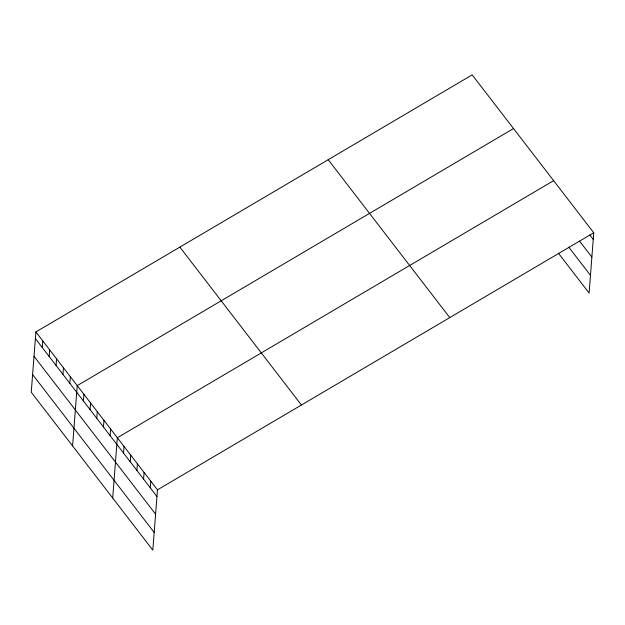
<?xml version="1.0" encoding="UTF-8"?>
<svg xmlns="http://www.w3.org/2000/svg" width="625" height="625" viewBox="0 0 625 625"><rect width="100%" height="100%" fill="white"/><g stroke="black" fill="none" stroke-linecap="round" stroke-linejoin="round"><path stroke-width="0.94" d="M35.891 331.945L31.25 392.242L152.82 550.141L157.461 489.852L35.891 331.945L472.18 74.859L593.75 232.758L589.109 293.055L558.461 253.25M42.266 347.523L42.781 340.898M49.156 356.477L49.664 349.844M56.047 365.422L56.555 358.789M62.938 374.367L63.445 367.742M69.828 383.32L70.336 376.688M72.586 445.93L77.227 385.633L513.516 128.547M83.398 400.953L83.914 394.32M90.086 409.633L90.594 403.008M96.773 418.32L97.281 411.688M103.461 427.008L103.969 420.375M110.148 435.687L110.656 429.063M112.703 498.039L117.344 437.742L553.633 180.656M123.516 453.055L124.031 446.43M130.203 461.742L130.719 455.117M136.891 470.43L137.406 463.797M143.578 479.109L144.086 472.484M150.266 487.797L150.773 481.164M157.461 489.852L593.75 232.758M589.898 235.047L593.242 239.391M579.617 241.18L591.875 257.102M568.742 247.117L590.477 275.344M328.203 159.695L449.773 317.602M179.867 247.109L301.438 405.016M35.383 338.578L156.953 496.484M34.016 356.289L155.586 514.188M32.609 374.531L154.188 532.438"/></g></svg>
